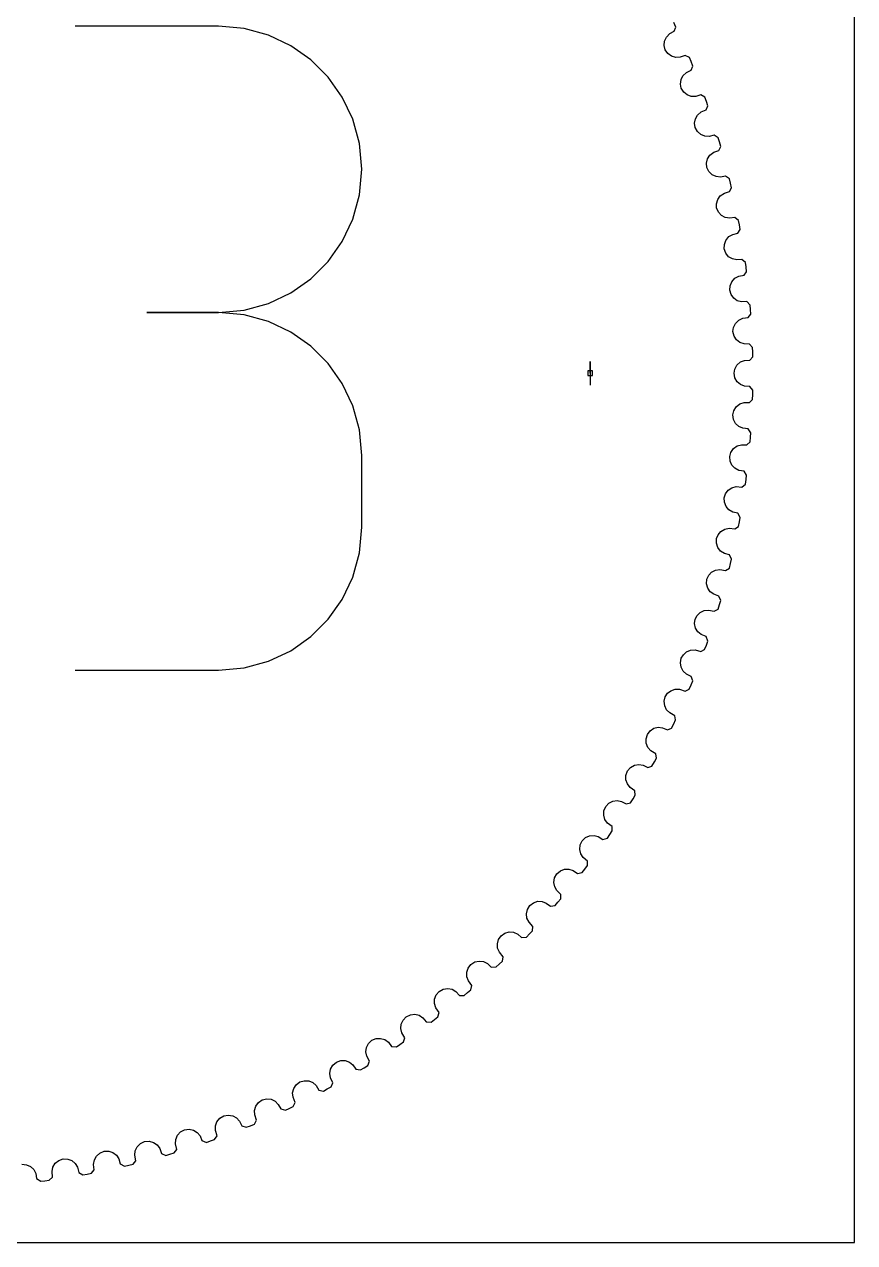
# Model space of a CAD drawing. Extents: x 0 to 216, y 0 to 279.
# Drawn here: x 115.5 to 215.9, y 0 to 147.3 of the extents above; entities that cross this region are included whole.
import ezdxf

# ---------------------------------------------------------------- set-up
doc = ezdxf.new("R2010")
doc.units = 0

msp = doc.modelspace()

# ---------------------------------------------------------------- linework, layer by layer
at = {"layer": 'annotation', "color": 1}
for p, q in [((138.971777, 147.113622), (121.652922, 147.113622)), ((142.086614, 146.83404), (138.971777, 147.113622)), ((145.017568, 146.028328), (142.086614, 146.83404)), ((147.71589, 144.74604), (145.017568, 146.028328)), ((150.132832, 143.03673), (147.71589, 144.74604)), ((152.219644, 140.949951), (150.132832, 143.03673)), ((153.927578, 138.535257), (152.219644, 140.949951)), ((155.207887, 135.842202), (153.927578, 138.535257)), ((156.011821, 132.920339), (155.207887, 135.842202)), ((156.290632, 129.819222), (156.011821, 132.920339)), ((156.011821, 126.703545), (156.290632, 129.819222)), ((156.290632, 129.819222), (156.290632, 129.819222)), ((155.207887, 123.770344), (156.011821, 126.703545)), ((153.927578, 121.068768), (155.207887, 123.770344)), ((152.219644, 118.647969), (153.927578, 121.068768)), ((150.132832, 116.557098), (152.219644, 118.647969)), ((147.71589, 114.845305), (150.132832, 116.557098)), ((142.086614, 112.755561), (145.017568, 113.561743)), ((145.017568, 113.561743), (147.71589, 114.845305)), ((138.971777, 112.475912), (130.300122, 112.475912)), ((130.300122, 112.475912), (138.971777, 112.475912)), ((138.971777, 112.475912), (142.086614, 112.755561)), ((142.086614, 112.196329), (138.971777, 112.475912)), ((138.971777, 112.475912), (138.971777, 112.475912)), ((145.017568, 111.390617), (142.086614, 112.196329)), ((147.71589, 110.108329), (145.017568, 111.390617)), ((150.132832, 108.399019), (147.71589, 110.108329)), ((152.219644, 106.312241), (150.132832, 108.399019)), ((153.927578, 103.897547), (152.219644, 106.312241)), ((183.902263, 105.131257), (183.902263, 106.560007)), ((183.902263, 105.131257), (183.902263, 106.560007)), ((183.902263, 106.560007), (183.902263, 105.131257)), ((183.902263, 105.131257), (183.902263, 103.702507)), ((155.207887, 101.204492), (153.927578, 103.897547)), ((156.011821, 98.282629), (155.207887, 101.204492)), ((156.290632, 95.181511), (156.011821, 98.282629)), ((156.290632, 86.509856), (156.290632, 95.181511)), ((156.290632, 95.181511), (156.290632, 95.181511)), ((156.011821, 83.407451), (156.290632, 86.509856)), ((155.207887, 80.484903), (156.011821, 83.407451)), ((153.927578, 77.791647), (155.207887, 80.484903)), ((152.219644, 75.377114), (153.927578, 77.791647)), ((150.132832, 73.290738), (152.219644, 75.377114)), ((147.71589, 71.581951), (150.132832, 73.290738)), ((145.017568, 70.300187), (147.71589, 71.581951)), ((138.971777, 69.215456), (142.086614, 69.494877)), ((142.086614, 69.494877), (145.017568, 70.300187)), ((121.652922, 69.215456), (138.971777, 69.215456)), ((138.971777, 69.215456), (138.971777, 69.215456))]:
    msp.add_line(p, q, dxfattribs=at)
at = {"layer": 'boundary', "color": 5}
for p, q in [((194.261416, 146.999746), (194.024396, 147.531074)), ((193.130513, 145.776974), (193.539027, 146.199569)), ((193.539027, 146.199569), (194.095158, 146.494857)), ((194.095158, 146.494857), (194.261416, 146.999746)), ((192.880796, 144.748181), (192.920812, 145.288362)), ((193.000113, 144.253197), (192.880796, 144.748181)), ((192.920812, 145.288362), (193.130513, 145.776974)), ((193.32373, 143.793762), (193.000113, 144.253197)), ((193.76127, 143.476061), (193.32373, 143.793762)), ((194.270093, 143.321359), (193.76127, 143.476061)), ((194.807343, 143.351029), (194.270093, 143.321359)), ((195.398858, 143.566639), (194.807343, 143.351029)), ((195.918061, 143.303307), (195.398858, 143.566639)), ((196.121628, 142.820736), (195.918061, 143.303307)), ((195.137165, 141.115764), (195.567259, 141.516406)), ((195.567259, 141.516406), (196.138027, 141.782127)), ((196.330486, 142.277694), (196.121628, 142.820736)), ((196.138027, 141.782127), (196.330486, 142.277694)), ((194.833937, 140.101454), (194.902124, 140.638808)), ((194.927187, 139.600853), (194.833937, 140.101454)), ((194.902124, 140.638808), (195.137165, 141.115764)), ((195.226315, 139.125131), (194.927187, 139.600853)), ((195.646632, 138.785014), (195.226315, 139.125131)), ((196.146638, 138.603857), (195.646632, 138.785014)), ((196.684717, 138.605311), (196.146638, 138.603857)), ((197.286715, 138.789789), (196.684717, 138.605311)), ((197.791384, 138.499582), (197.286715, 138.789789)), ((197.969432, 138.006946), (197.791384, 138.499582)), ((197.931455, 136.968964), (198.14961, 137.453741)), ((198.14961, 137.453741), (197.969432, 138.006946)), ((196.541216, 135.358804), (196.637404, 135.891908)), ((196.637404, 135.891908), (196.897121, 136.355858)), ((196.897121, 136.355858), (197.347619, 136.733438)), ((197.347619, 136.733438), (197.931455, 136.968964)), ((196.608147, 134.854095), (196.541216, 135.358804)), ((196.881962, 134.363327), (196.608147, 134.854095)), ((197.283911, 134.001631), (196.881962, 134.363327)), ((197.773749, 133.794636), (197.283911, 134.001631)), ((198.311205, 133.767866), (197.773749, 133.794636)), ((198.92202, 133.920598), (198.311205, 133.767866)), ((199.410713, 133.604347), (198.92202, 133.920598)), ((199.562824, 133.103202), (199.410713, 133.604347)), ((199.713802, 132.541236), (199.562824, 133.103202)), ((198.121907, 131.060708), (198.40555, 131.510404)), ((198.40555, 131.510404), (198.875123, 131.863934)), ((198.875123, 131.863934), (199.470582, 132.068543)), ((199.470582, 132.068543), (199.713802, 132.541236)), ((197.997883, 130.533373), (198.121907, 131.060708)), ((198.038323, 130.025782), (197.997883, 130.533373)), ((198.286091, 129.52142), (198.038323, 130.025782)), ((198.668547, 129.139182), (198.286091, 129.52142)), ((199.146861, 128.906871), (198.668547, 129.139182)), ((199.682142, 128.851984), (199.146861, 128.906871)), ((200.300115, 128.972548), (199.682142, 128.851984)), ((200.771683, 128.631086), (200.300115, 128.972548)), ((200.897335, 128.122679), (200.771683, 128.631086)), ((199.658232, 126.592673), (200.145728, 126.921178)), ((200.145728, 126.921178), (200.751039, 127.094347)), ((200.751039, 127.094347), (201.018662, 127.553629)), ((201.018662, 127.553629), (200.897335, 128.122679)), ((199.200135, 125.638271), (199.3515, 126.158409)), ((199.213887, 125.129301), (199.200135, 125.638271)), ((199.3515, 126.158409), (199.658232, 126.592673)), ((199.434888, 124.612698), (199.213887, 125.129301)), ((199.796894, 124.210952), (199.434888, 124.612698)), ((200.262345, 123.953843), (199.796894, 124.210952)), ((200.793999, 123.871046), (200.262345, 123.953843)), ((201.417471, 123.95903), (200.793999, 123.871046)), ((201.870574, 123.593496), (201.417471, 123.95903)), ((201.769515, 122.059871), (202.060747, 122.504482)), ((201.969351, 123.079175), (201.870574, 123.593496)), ((202.060747, 122.504482), (201.969351, 123.079175)), ((200.144426, 120.687052), (200.322836, 121.198517)), ((200.322836, 121.198517), (200.689408, 121.650654)), ((200.689408, 121.650654), (201.155895, 121.918555)), ((201.155895, 121.918555), (201.769515, 122.059871)), ((200.131509, 120.178038), (200.144426, 120.687052)), ((200.325223, 119.650435), (200.131509, 120.178038)), ((200.665651, 119.230324), (200.325223, 119.650435)), ((201.117096, 118.949249), (200.665651, 119.230324)), ((201.643765, 118.838851), (201.117096, 118.949249)), ((202.270865, 118.894048), (201.643765, 118.838851)), ((202.704153, 118.505273), (202.270865, 118.894048)), ((202.775951, 117.986387), (202.704153, 118.505273)), ((202.83714, 117.407766), (202.775951, 117.986387)), ((201.033301, 116.194504), (201.422969, 116.626864)), ((201.422969, 116.626864), (201.902942, 116.87007)), ((201.902942, 116.87007), (202.522999, 116.979015)), ((202.522999, 116.979015), (202.83714, 117.407766)), ((200.788809, 115.185457), (200.828354, 115.693076)), ((200.95472, 114.648507), (200.788809, 115.185457)), ((200.828354, 115.693076), (201.033301, 116.194504)), ((201.272627, 114.211152), (200.95472, 114.648507)), ((201.70872, 113.906823), (201.272627, 114.211152)), ((202.228849, 113.768941), (201.70872, 113.906823)), ((202.858026, 113.79128), (202.228849, 113.768941)), ((203.270458, 113.380341), (202.858026, 113.79128)), ((203.009615, 111.865693), (203.345778, 112.277457)), ((203.314969, 112.858477), (203.270458, 113.380341)), ((203.345778, 112.277457), (203.314969, 112.858477)), ((201.18391, 110.16535), (201.249982, 110.670227)), ((201.249982, 110.670227), (201.480893, 111.160225)), ((201.480893, 111.160225), (201.892678, 111.571563)), ((201.892678, 111.571563), (202.38469, 111.789327)), ((202.38469, 111.789327), (203.009615, 111.865693)), ((201.321498, 109.620452), (201.18391, 110.16535)), ((201.61606, 109.167057), (201.321498, 109.620452)), ((202.03565, 108.840327), (201.61606, 109.167057)), ((202.547798, 108.675406), (202.03565, 108.840327)), ((203.177393, 108.664781), (202.547798, 108.675406)), ((203.567618, 108.232822), (203.177393, 108.664781)), ((203.584738, 107.709349), (203.567618, 108.232822)), ((203.585143, 107.127514), (203.584738, 107.709349)), ((201.408083, 105.63217), (201.664333, 106.109416)), ((201.664333, 106.109416), (202.097177, 106.498635)), ((202.097177, 106.498635), (202.599775, 106.690345)), ((202.599775, 106.690345), (203.227916, 106.733913)), ((203.227916, 106.733913), (203.585143, 107.127514)), ((201.315793, 105.131441), (201.408083, 105.63217)), ((201.424526, 104.580099), (201.315793, 105.131441)), ((201.695124, 104.111904), (201.424526, 104.580099)), ((202.096971, 103.763663), (201.695124, 104.111904)), ((202.599775, 103.572169), (202.096971, 103.763663)), ((203.227916, 103.528602), (202.599775, 103.572169)), ((203.595015, 103.076815), (203.227916, 103.528602)), ((203.177393, 101.597734), (203.554694, 101.972101)), ((203.554694, 101.972101), (203.584738, 102.553166)), ((203.584738, 102.553166), (203.595015, 103.076815)), ((201.184025, 100.097528), (201.302441, 100.592745)), ((201.302441, 100.592745), (201.583273, 101.055927)), ((201.583273, 101.055927), (202.035862, 101.42196)), ((202.035862, 101.42196), (202.547798, 101.587109)), ((202.547798, 101.587109), (203.177393, 101.597734)), ((201.26381, 99.541247), (201.184025, 100.097528)), ((201.509404, 99.059547), (201.26381, 99.541247)), ((201.892466, 98.690744), (201.509404, 99.059547)), ((202.38469, 98.473187), (201.892466, 98.690744)), ((203.009615, 98.396822), (202.38469, 98.473187)), ((203.352636, 97.926432), (203.009615, 98.396822)), ((203.254523, 96.825339), (203.314969, 97.404038)), ((203.314969, 97.404038), (203.352636, 97.926432)), ((200.933084, 95.565754), (201.237816, 96.013605)), ((201.237816, 96.013605), (201.708926, 96.355453)), ((201.708926, 96.355453), (202.228849, 96.493574)), ((202.228849, 96.493574), (202.858026, 96.471235)), ((202.858026, 96.471235), (203.254523, 96.825339)), ((200.788912, 95.077421), (200.933084, 95.565754)), ((200.839442, 94.517686), (200.788912, 95.077421)), ((201.05951, 94.023804), (200.839442, 94.517686)), ((201.422764, 93.635443), (201.05951, 94.023804)), ((201.902943, 93.392445), (201.422764, 93.635443)), ((202.522999, 93.2835), (201.902943, 93.392445)), ((202.840906, 92.795845), (202.522999, 93.2835)), ((201.042245, 91.278653), (201.559257, 91.417509)), ((201.559257, 91.417509), (202.270865, 91.368466)), ((202.270865, 91.368466), (202.685286, 91.701311)), ((202.685286, 91.701311), (202.775951, 92.276128)), ((202.775951, 92.276128), (202.840906, 92.795845)), ((200.131612, 90.084892), (200.301132, 90.565004)), ((200.152783, 89.523258), (200.131612, 90.084892)), ((200.301132, 90.565004), (200.606077, 90.974301)), ((200.606077, 90.974301), (201.042245, 91.278653)), ((200.346812, 89.018587), (200.152783, 89.523258)), ((200.689202, 88.611757), (200.346812, 89.018587)), ((201.155895, 88.34396), (200.689202, 88.611757)), ((201.769514, 88.202644), (201.155895, 88.34396)), ((202.061381, 87.699011), (201.769514, 88.202644)), ((201.848773, 86.614158), (201.969351, 87.18334)), ((201.969351, 87.18334), (202.061381, 87.699011)), ((199.21399, 85.133524), (199.408381, 85.604153)), ((199.408381, 85.604153), (199.734273, 85.99688)), ((199.734273, 85.99688), (200.185829, 86.278073)), ((200.185829, 86.278073), (200.709364, 86.389739)), ((200.709364, 86.389739), (201.417471, 86.303485)), ((201.417471, 86.303485), (201.848773, 86.614158)), ((199.205693, 84.571682), (199.21399, 85.133524)), ((199.373046, 84.057465), (199.205693, 84.571682)), ((199.69366, 83.633204), (199.373046, 84.057465)), ((200.145728, 83.341337), (199.69366, 83.633204)), ((200.751038, 83.168168), (200.145728, 83.341337)), ((201.016242, 82.649903), (200.751038, 83.168168)), ((200.897335, 82.139836), (201.016242, 82.649903)), ((198.257211, 80.696832), (198.603222, 81.071984)), ((198.603222, 81.071984), (199.068866, 81.329149)), ((199.068866, 81.329149), (199.597507, 81.413224)), ((199.597507, 81.413224), (200.300115, 81.289966)), ((200.300115, 81.289966), (200.747069, 81.577757)), ((200.747069, 81.577757), (200.897335, 82.139836)), ((198.000771, 79.676343), (198.038432, 80.237043)), ((198.140939, 79.154034), (198.000771, 79.676343)), ((198.038432, 80.237043), (198.257211, 80.696832)), ((198.438928, 78.71369), (198.140939, 79.154034)), ((198.875123, 78.398581), (198.438928, 78.71369)), ((199.470581, 78.193973), (198.875123, 78.398581)), ((199.708291, 77.662534), (199.470581, 78.193973)), ((199.383362, 76.605884), (199.562824, 77.159313)), ((199.562824, 77.159313), (199.708291, 77.662534)), ((196.541327, 74.850832), (196.60825, 75.408732)), ((196.60825, 75.408732), (196.850812, 75.856473)), ((196.850812, 75.856473), (197.21596, 76.213063)), ((197.21596, 76.213063), (197.694472, 76.445446)), ((197.694472, 76.445446), (198.22676, 76.501766)), ((198.22676, 76.501766), (198.92202, 76.341917)), ((198.92202, 76.341917), (199.383362, 76.605884)), ((196.653899, 74.321883), (196.541327, 74.850832)), ((196.928446, 73.866596), (196.653899, 74.321883)), ((197.347619, 73.529077), (196.928446, 73.866596)), ((197.931455, 73.293551), (197.347619, 73.529077)), ((197.761298, 71.712155), (197.969432, 72.255569)), ((198.141048, 72.750385), (197.931455, 73.293551)), ((197.969432, 72.255569), (198.141048, 72.750385)), ((194.92729, 70.661974), (195.192988, 71.096372)), ((195.192988, 71.096372), (195.576314, 71.433328)), ((195.576314, 71.433328), (196.066275, 71.640328)), ((196.066275, 71.640328), (196.600789, 71.668748)), ((196.600789, 71.668748), (197.286715, 71.472726)), ((197.286715, 71.472726), (197.761298, 71.712155)), ((194.831311, 70.108223), (194.92729, 70.661974)), ((194.916087, 69.574189), (194.831311, 70.108223)), ((195.166447, 69.105101), (194.916087, 69.574189)), ((195.567258, 68.746109), (195.166447, 69.105101)), ((196.138027, 68.480388), (195.567258, 68.746109)), ((196.121628, 67.441779), (196.318872, 67.926948)), ((196.318872, 67.926948), (196.138027, 68.480388)), ((193.000216, 66.00963), (193.288304, 66.429567)), ((193.288304, 66.429567), (193.688707, 66.746005)), ((193.688707, 66.746005), (194.188896, 66.927059)), ((194.188896, 66.927059), (194.724118, 66.927448)), ((194.724118, 66.927448), (195.398858, 66.695876)), ((195.398858, 66.695876), (195.885356, 66.910097)), ((195.885356, 66.910097), (196.121628, 67.441779)), ((192.875399, 65.461692), (193.000216, 66.00963)), ((192.932051, 64.924025), (192.875399, 65.461692)), ((193.157516, 64.442389), (192.932051, 64.924025)), ((193.539027, 64.062946), (193.157516, 64.442389)), ((194.137812, 63.724926), (193.539027, 64.062946)), ((194.246748, 63.20561), (194.137812, 63.724926)), ((190.832428, 61.464573), (191.179602, 61.905953)), ((191.179602, 61.905953), (191.633118, 62.200103)), ((191.633118, 62.200103), (192.149311, 62.328032)), ((192.149311, 62.328032), (192.68418, 62.270659)), ((192.68418, 62.270659), (193.263656, 62.024238)), ((193.263656, 62.024238), (193.760624, 62.212808)), ((193.760624, 62.212808), (194.024396, 62.731441)), ((194.024396, 62.731441), (194.246748, 63.20561)), ((190.678979, 60.923896), (190.832428, 61.464573)), ((190.707508, 60.383946), (190.678979, 60.923896)), ((190.907447, 59.891207), (190.707508, 60.383946)), ((191.26852, 59.492264), (190.907447, 59.891207)), ((191.848824, 59.123424), (191.26852, 59.492264)), ((191.930489, 58.599126), (191.848824, 59.123424)), ((188.429637, 57.03915), (188.799424, 57.461747)), ((188.799424, 57.461747), (189.267782, 57.731825)), ((189.267782, 57.731825), (189.789886, 57.83247)), ((189.789886, 57.83247), (190.321013, 57.747183)), ((190.321013, 57.747183), (190.886803, 57.470879)), ((190.886803, 57.470879), (191.392994, 57.633134)), ((191.392994, 57.633134), (191.683551, 58.137205)), ((191.683551, 58.137205), (191.930489, 58.599126)), ((188.248162, 56.507293), (188.429637, 57.03915)), ((188.248265, 55.966511), (188.248162, 56.507293)), ((188.422164, 55.464019), (188.248265, 55.966511)), ((188.761969, 55.046815), (188.422164, 55.464019)), ((189.322109, 54.648004), (188.761969, 55.046815)), ((189.376212, 54.120163), (189.322109, 54.648004)), ((185.798469, 52.745598), (186.189948, 53.148275)), ((186.189948, 53.148275), (186.671792, 53.393348)), ((186.671792, 53.393348), (187.198462, 53.4666)), ((187.198462, 53.4666), (187.724399, 53.35361)), ((187.724399, 53.35361), (188.274935, 53.048051)), ((188.274935, 53.048051), (188.788895, 53.183622)), ((188.788895, 53.183622), (189.105504, 53.671832)), ((189.105504, 53.671832), (189.376212, 54.120163)), ((185.561286, 51.683956), (185.589403, 52.223907)), ((185.708624, 51.172959), (185.561286, 51.683956)), ((185.589403, 52.223907), (185.798469, 52.745598)), ((186.02612, 50.738526), (185.708624, 51.172959)), ((186.564602, 50.311048), (186.02612, 50.738526)), ((186.591068, 49.781063), (186.564602, 50.311048)), ((182.946312, 48.595543), (183.358326, 48.977157)), ((183.358326, 48.977157), (183.852312, 49.196808)), ((183.852312, 49.196808), (184.381992, 49.24236)), ((184.381992, 49.24236), (184.901401, 49.10198)), ((184.901401, 49.10198), (185.435119, 48.768092)), ((185.435119, 48.768092), (185.997682, 48.91781)), ((185.997682, 48.91781), (186.297233, 49.347465)), ((186.297233, 49.347465), (186.591068, 49.781063)), ((182.653918, 47.547805), (182.710267, 48.085575)), ((182.774283, 47.029856), (182.653918, 47.547805)), ((182.710267, 48.085575), (182.946312, 48.595543)), ((183.068536, 46.579344), (182.774283, 47.029856)), ((183.583963, 46.12424), (183.068536, 46.579344)), ((183.582543, 45.593655), (183.583963, 46.12424)), ((179.61842, 44.103605), (179.880819, 44.600499)), ((179.880819, 44.600499), (180.312243, 44.960118)), ((180.312243, 44.960118), (180.81702, 45.153523)), ((180.81702, 45.153523), (181.348462, 45.17126)), ((181.348462, 45.17126), (181.859768, 45.003902)), ((181.859768, 45.003902), (182.375234, 44.64252)), ((182.375234, 44.64252), (182.944961, 44.762565)), ((182.944961, 44.762565), (183.266502, 45.176033)), ((183.266502, 45.176033), (183.582543, 45.593655)), ((179.533965, 43.569469), (179.61842, 44.103605)), ((179.627134, 43.045912), (179.533965, 43.569469)), ((179.897418, 42.580667), (179.627134, 43.045912)), ((177.060091, 41.107846), (177.57431, 41.274581)), ((177.57431, 41.274581), (178.105855, 41.264619)), ((178.105855, 41.264619), (178.607726, 41.070699)), ((180.388264, 42.099202), (179.897418, 42.580667)), ((180.021514, 41.168852), (180.359133, 41.569349)), ((180.359133, 41.569349), (180.388264, 42.099202)), ((176.210119, 39.759939), (176.322388, 40.288891)), ((176.322388, 40.288891), (176.610409, 40.77136)), ((176.610409, 40.77136), (177.060091, 41.107846)), ((178.607726, 41.070699), (179.10368, 40.682751)), ((179.10368, 40.682751), (179.678809, 40.772916)), ((179.678809, 40.772916), (180.021514, 41.168852)), ((176.275698, 39.232234), (176.210119, 39.759939)), ((176.521286, 38.753399), (176.275698, 39.232234)), ((176.98628, 38.246984), (176.521286, 38.753399)), ((172.831182, 36.65191), (173.144112, 37.118609)), ((173.144112, 37.118609), (173.610708, 37.431126)), ((173.610708, 37.431126), (174.133017, 37.57078)), ((174.133017, 37.57078), (174.66332, 37.532907)), ((174.66332, 37.532907), (175.154394, 37.31305)), ((175.154394, 37.31305), (175.629292, 36.899685)), ((175.629292, 36.899685), (176.208357, 36.959552)), ((176.208357, 36.959552), (176.571398, 37.337122)), ((176.571398, 37.337122), (176.929467, 37.71936)), ((176.929467, 37.71936), (176.98628, 38.246984)), ((172.69142, 36.129498), (172.831182, 36.65191)), ((172.729293, 35.599092), (172.69142, 36.129498)), ((172.949465, 35.108121), (172.729293, 35.599092)), ((169.491361, 33.652311), (169.973726, 33.940024)), ((169.973726, 33.940024), (170.502576, 34.052087)), ((170.502576, 34.052087), (171.030281, 33.986508)), ((171.030281, 33.986508), (171.509116, 33.741229)), ((172.925393, 33.691117), (173.302962, 34.054158)), ((173.387366, 34.578044), (172.949465, 35.108121)), ((173.302962, 34.054158), (173.387366, 34.578044)), ((168.987522, 32.688308), (169.154463, 33.20263)), ((168.99769, 32.15666), (168.987522, 32.688308)), ((169.154463, 33.20263), (169.491361, 33.652311)), ((171.509116, 33.741229), (171.961699, 33.303586)), ((171.961699, 33.303586), (172.543155, 33.333048)), ((172.543155, 33.333048), (172.925393, 33.691117)), ((169.191815, 31.654789), (168.99769, 32.15666)), ((169.601368, 31.102467), (169.191815, 31.654789)), ((169.489599, 30.583706), (169.601368, 31.102467)), ((165.108683, 29.445603), (165.302294, 29.950478)), ((165.302294, 29.950478), (165.662331, 30.382004)), ((165.662331, 30.382004), (166.159012, 30.643992)), ((166.159012, 30.643992), (166.693046, 30.728241)), ((166.693046, 30.728241), (167.2165, 30.635175)), ((167.2165, 30.635175), (167.681848, 30.365097)), ((167.681848, 30.365097), (168.110989, 29.904417)), ((168.110989, 29.904417), (168.693166, 29.903382)), ((168.693166, 29.903382), (169.093663, 30.241001)), ((169.093663, 30.241001), (169.489599, 30.583706)), ((165.090939, 28.914156), (165.108683, 29.445603)), ((165.258613, 28.402747), (165.090939, 28.914156)), ((165.638626, 27.829804), (165.258613, 28.402747)), ((161.065391, 26.410311), (161.285152, 26.904395)), ((161.285152, 26.904395), (161.667287, 27.316415)), ((161.667287, 27.316415), (162.177043, 27.552042)), ((162.177043, 27.552042), (162.71471, 27.608276)), ((162.71471, 27.608276), (163.232556, 27.487923)), ((163.232556, 27.487923), (163.68317, 27.193979)), ((163.68317, 27.193979), (164.087615, 26.711413)), ((164.087615, 26.711413), (164.668963, 26.679971)), ((164.668963, 26.679971), (165.086482, 26.996013)), ((165.086482, 26.996013), (165.49995, 27.317618)), ((165.49995, 27.317618), (165.638626, 27.829804)), ((161.019846, 25.880523), (161.065391, 26.410311)), ((161.160535, 25.361115), (161.019846, 25.880523)), ((161.510003, 24.769048), (161.160535, 25.361115)), ((156.795606, 23.064156), (156.868749, 23.590825)), ((156.868749, 23.590825), (157.114137, 24.072669)), ((157.114137, 24.072669), (157.517231, 24.464252)), ((157.517231, 24.464252), (158.038711, 24.6729)), ((158.038711, 24.6729), (158.578558, 24.700811)), ((158.578558, 24.700811), (159.089452, 24.553581)), ((159.089452, 24.553581), (159.523989, 24.236395)), ((159.523989, 24.236395), (159.902593, 23.733392)), ((159.902593, 23.733392), (160.481452, 23.671549)), ((160.481452, 23.671549), (160.91505, 23.965282)), ((160.91505, 23.965282), (161.344705, 24.264833)), ((161.344705, 24.264833), (161.510003, 24.769048)), ((156.908905, 22.538116), (156.795606, 23.064156)), ((157.226952, 21.928517), (156.908905, 22.538116)), ((152.429733, 20.472732), (152.530375, 20.994836)), ((152.530375, 20.994836), (152.800562, 21.463194)), ((152.800562, 21.463194), (153.22368, 21.833084)), ((153.22368, 21.833084), (153.75533, 22.014135)), ((153.75533, 22.014135), (154.295901, 22.013826)), ((154.295901, 22.013826), (154.798393, 21.840042)), ((154.798393, 21.840042), (155.2157, 21.500546)), ((155.2157, 21.500546), (155.567538, 20.978339)), ((155.567538, 20.978339), (156.142351, 20.886303)), ((156.142351, 20.886303), (156.590683, 21.157011)), ((156.590683, 21.157011), (157.03549, 21.433623)), ((157.03549, 21.433623), (157.226952, 21.928517)), ((148.356456, 19.083015), (148.79825, 19.430293)), ((148.79825, 19.430293), (149.338618, 19.58333)), ((149.338618, 19.58333), (149.878459, 19.554692)), ((149.878459, 19.554692), (150.371204, 19.354758)), ((150.371204, 19.354758), (150.77025, 18.993995)), ((152.515332, 19.941502), (152.429733, 20.472732)), ((152.80103, 19.316056), (152.515332, 19.941502)), ((152.583915, 18.831928), (152.80103, 19.316056)), ((147.934168, 18.113307), (148.0621, 18.629494)), ((147.991856, 17.578335), (147.934168, 18.113307)), ((148.0621, 18.629494), (148.356456, 19.083015)), ((150.77025, 18.993995), (151.09418, 18.454044)), ((151.09418, 18.454044), (151.663389, 18.332025)), ((151.663389, 18.332025), (152.125309, 18.578964)), ((152.125309, 18.578964), (152.583915, 18.831928)), ((143.321359, 15.992421), (143.476061, 16.501245)), ((143.476061, 16.501245), (143.793762, 16.938785)), ((143.793762, 16.938785), (144.253197, 17.262402)), ((144.253197, 17.262402), (144.800823, 17.38691)), ((144.800823, 17.38691), (145.338387, 17.330052)), ((145.338387, 17.330052), (145.820022, 17.10469)), ((145.820022, 17.10469), (146.199569, 16.723487)), ((146.199569, 16.723487), (146.494857, 16.167356)), ((147.056905, 16.015767), (147.531074, 16.238119)), ((147.531074, 16.238119), (148.002338, 16.46669)), ((148.244541, 16.938805), (147.991856, 17.578335)), ((148.002338, 16.46669), (148.244541, 16.938805)), ((138.785014, 14.615883), (139.125131, 15.036199)), ((139.125131, 15.036199), (139.600853, 15.335327)), ((139.600853, 15.335327), (140.154292, 15.430998)), ((140.154292, 15.430998), (140.68812, 15.346119)), ((140.68812, 15.346119), (141.157304, 15.095862)), ((141.157304, 15.095862), (141.516406, 14.695256)), ((143.303307, 14.344454), (143.56977, 14.803323)), ((143.35103, 15.455172), (143.321359, 15.992421)), ((143.56977, 14.803323), (143.35103, 15.455172)), ((146.494857, 16.167356), (147.056905, 16.015767)), ((134.00163, 12.978604), (134.363327, 13.380553)), ((134.363327, 13.380553), (134.854095, 13.654368)), ((134.854095, 13.654368), (135.411683, 13.720982)), ((135.411683, 13.720982), (135.940426, 13.608307)), ((135.940426, 13.608307), (136.395816, 13.33376)), ((136.395816, 13.33376), (136.733438, 12.914896)), ((138.603857, 14.115877), (138.785014, 14.615883)), ((138.60531, 13.577798), (138.603857, 14.115877)), ((138.789711, 12.91539), (138.60531, 13.577798)), ((141.516406, 14.695256), (141.782127, 14.124488)), ((141.782127, 14.124488), (142.335567, 13.943643)), ((142.335567, 13.943643), (142.820736, 14.140887)), ((142.820736, 14.140887), (143.303307, 14.344454)), ((129.139182, 11.593968), (129.52142, 11.976424)), ((129.52142, 11.976424), (130.025782, 12.224192)), ((130.025782, 12.224192), (130.586172, 12.261539)), ((130.586172, 12.261539), (131.108275, 12.121261)), ((131.108275, 12.121261), (131.548616, 11.823272)), ((131.548616, 11.823272), (131.863934, 11.387391)), ((133.767866, 11.95131), (133.794636, 12.488765)), ((133.917386, 11.280206), (133.767866, 11.95131)), ((133.794636, 12.488765), (134.00163, 12.978604)), ((136.733438, 12.914896), (136.968964, 12.331059)), ((136.968964, 12.331059), (137.51213, 12.121467)), ((137.51213, 12.121467), (138.006946, 12.293083)), ((138.006946, 12.293083), (138.499581, 12.471131)), ((138.499581, 12.471131), (138.789711, 12.91539)), ((123.953843, 10.00017), (124.210952, 10.465621)), ((124.210952, 10.465621), (124.612697, 10.827627)), ((124.612697, 10.827627), (125.129301, 11.048628)), ((125.129301, 11.048628), (125.690832, 11.056513)), ((125.690832, 11.056513), (126.204945, 10.889251)), ((126.204945, 10.889251), (126.629102, 10.568649)), ((126.629102, 10.568649), (126.921178, 10.116787)), ((128.851984, 10.580373), (128.906871, 11.115654)), ((128.966166, 9.902344), (128.851984, 10.580373)), ((128.906871, 11.115654), (129.139182, 11.593968)), ((131.863934, 11.387391), (132.068542, 10.791934)), ((132.068542, 10.791934), (132.599981, 10.554224)), ((132.599981, 10.554224), (133.103203, 10.699691)), ((133.103203, 10.699691), (133.604347, 10.851801)), ((133.604347, 10.851801), (133.917386, 11.280206)), ((115.185457, 9.473706), (115.744726, 9.422861)), ((115.744726, 9.422861), (116.238503, 9.202695)), ((116.238503, 9.202695), (116.626864, 8.839545)), ((116.626864, 8.839545), (116.87007, 8.359572)), ((118.838851, 8.61875), (118.949249, 9.145419)), ((118.949249, 9.145419), (119.230324, 9.596863)), ((119.230324, 9.596863), (119.650435, 9.937292)), ((119.650435, 9.937292), (120.178037, 10.131006)), ((120.178037, 10.131006), (120.739257, 10.109526)), ((120.739257, 10.109526), (121.243825, 9.915497)), ((121.243825, 9.915497), (121.650654, 9.573106)), ((121.650654, 9.573106), (121.918555, 9.10662)), ((121.918555, 9.10662), (122.059871, 8.493001)), ((123.871046, 9.468516), (123.953843, 10.00017)), ((123.949556, 8.785386), (123.871046, 9.468516)), ((126.921178, 10.116787), (127.094347, 9.511476)), ((127.094347, 9.511476), (127.612611, 9.246273)), ((127.612611, 9.246273), (128.122679, 9.36518)), ((128.122679, 9.36518), (128.631086, 9.490832)), ((128.631086, 9.490832), (128.966166, 9.902344)), ((116.87007, 8.359572), (116.979015, 7.739516)), ((116.979015, 7.739516), (117.466774, 7.421609)), ((117.466774, 7.421609), (117.986387, 7.486563)), ((117.986387, 7.486563), (118.505273, 7.558362)), ((118.505273, 7.558362), (118.881443, 7.932587)), ((118.881443, 7.932587), (118.838851, 8.61875)), ((122.059871, 8.493001), (122.56361, 8.201134)), ((122.56361, 8.201134), (123.079175, 8.293164)), ((123.079175, 8.293164), (123.593496, 8.391941)), ((123.593496, 8.391941), (123.949556, 8.785386))]:
    msp.add_line(p, q, dxfattribs=at)
at = {"layer": 'frame', "color": 5}
for p, q in [((215.9, 0), (215.9, 279.4)), ((0, 0), (215.9, 0))]:
    msp.add_line(p, q, dxfattribs=at)
at = {"layer": 'hole', "color": 5}
for p, q in [((184.188013, 105.417007), (183.616513, 105.417007)), ((183.616513, 105.417007), (183.616513, 104.845507)), ((183.616513, 104.845507), (184.188013, 104.845507)), ((184.188013, 104.845507), (184.188013, 105.417007))]:
    msp.add_line(p, q, dxfattribs=at)

doc.saveas('drawing.dxf')
